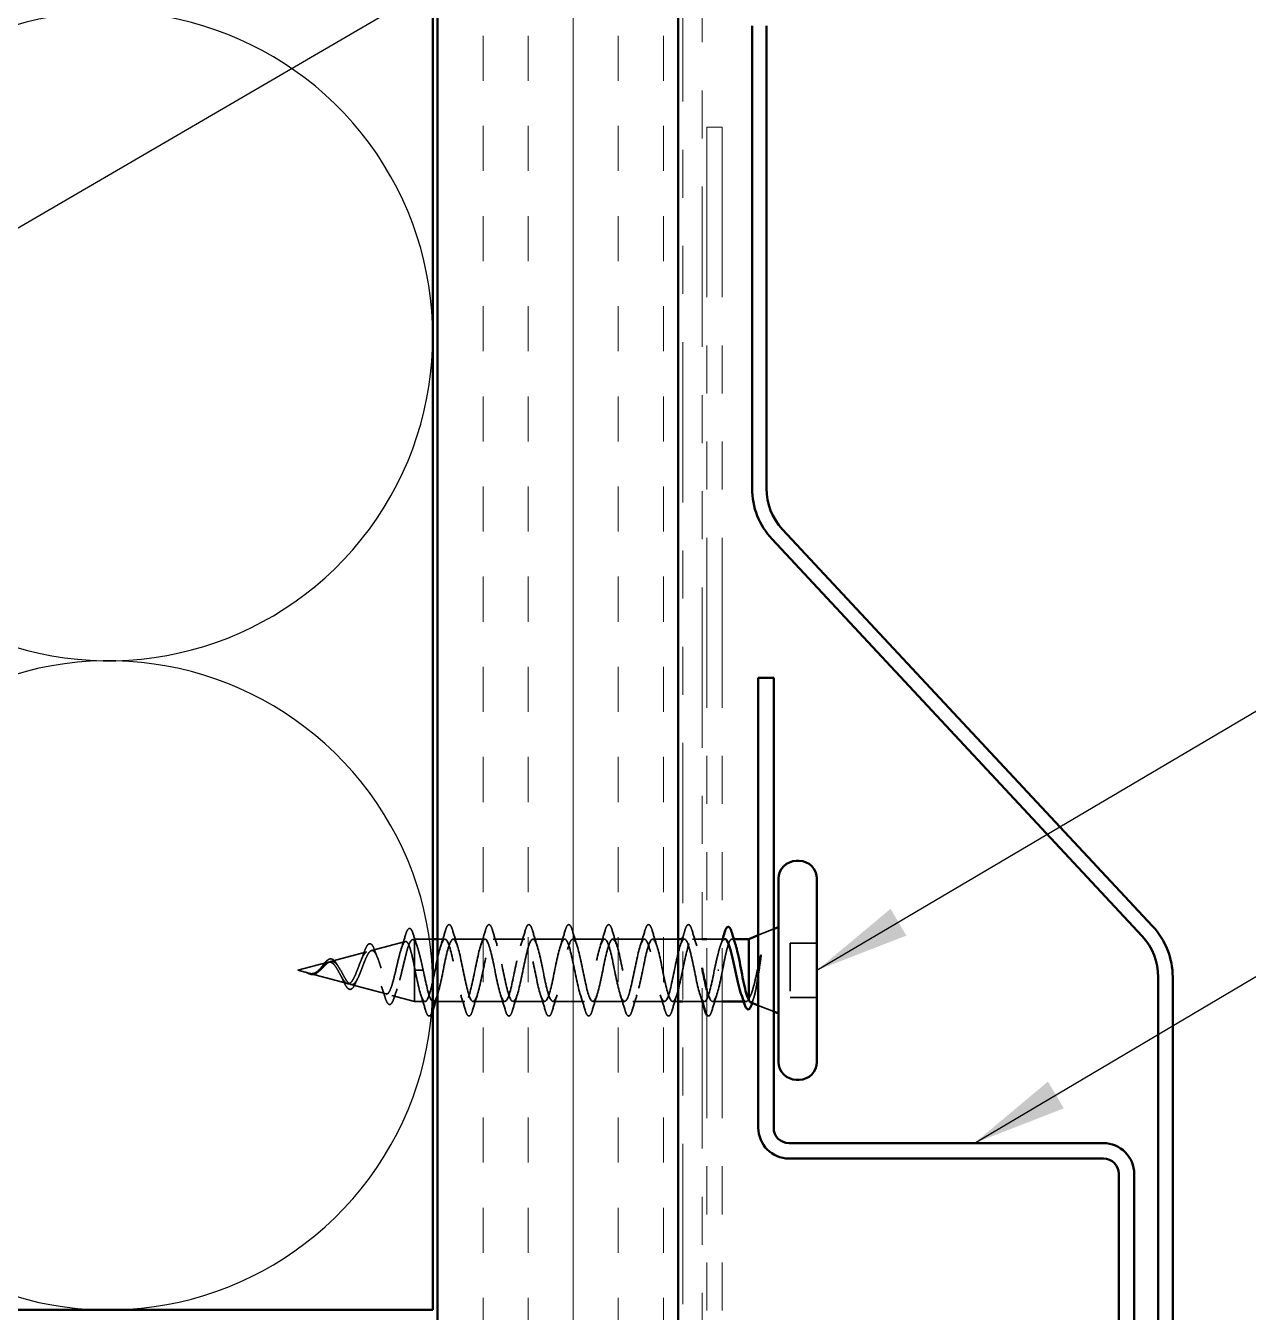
# Model space of a CAD drawing. Header units: inches. Extents: x 0.6 to 33.4, y 0.6 to 21.4.
# Drawn here: x 13.486 to 16.029, y 10.564 to 13.24 of the extents above; entities that cross this region are included whole.
import ezdxf

# ---------------------------------------------------------------- set-up
doc = ezdxf.new("R2010")
doc.units = ezdxf.units.IN
doc.header["$LTSCALE"] = 2
doc.header["$MEASUREMENT"] = 0
doc.linetypes.add('DASHED', pattern=[0.2067, 0.1654, -0.0413])
doc.linetypes.add('DOUBLE_DASH_CHAIN', pattern=[1.2403, 0.6614, -0.0827, 0.1654, -0.0827, 0.1654, -0.0827])
for name, color, linetype, lineweight in [('Hatch (ANSI)', 7, 'Continuous', 18), ('Hidden (ANSI)', 7, 'DASHED', 35), ('Sketch Geometry (ANSI)', 7, 'Continuous', 25), ('Symbol (ANSI)', 7, 'Continuous', 25), ('Visible (ANSI)', 7, 'Continuous', 50)]:
    doc.layers.add(name, color=color, linetype=linetype, lineweight=lineweight)
doc.styles.add('Note Text (ANSI)', font='tahoma.ttf')
doc.dimstyles.new('Default (ANSI)$7', dxfattribs={"dimscale": 2, "dimtxt": 0.12, "dimasz": 0.098425, "dimexe": 0.125, "dimexo": 0.0625, "dimgap": 0.031496, "dimtad": 0, "dimtih": 1, "dimtoh": 1, "dimrnd": 1e-08, "dimzin": 4, "dimdsep": 46, "dimtxsty": 'Note Text (ANSI)', "dimcen": 0.09, "dimdle": 0.393701, "dimclrd": 256, "dimclre": 256, "dimclrt": 256, "dimadec": 0, "dimazin": 1, "dimtfac": 1, "dimtofl": 0, "dimtmove": 0, "dimatfit": 3, "dimfxl": 0, "dimtolj": 1, "dimtzin": 4, "dimlwd": -1, "dimlwe": -1, "dimarcsym": 0})

msp = doc.modelspace()

# ---------------------------------------------------------------- hatches: boundary and pattern name
at = {"layer": 'Hatch (ANSI)', "true_color": 0x804000}
h = msp.add_hatch(dxfattribs=at)
h.set_pattern_fill('INSUL', color=36, scale=0.75, angle=90, style=0)
h.paths.add_polyline_path([(14.34312, 20.08454), (14.34312, 5.0389), (14.84312, 5.0389), (14.84312, 20.08454)])

# ---------------------------------------------------------------- linework, layer by layer
at = {"layer": 'Hidden (ANSI)', "ltscale": 0.032759}
for p, q in [((15.01012, 11.34816), (15.04212, 11.36107)), ((15.01012, 11.20203), (15.04212, 11.18913))]:
    msp.add_line(p, q, dxfattribs=at)
at = {"layer": 'Hidden (ANSI)', "ltscale": 0.069707}
msp.add_line((14.2053, 11.31607), (14.27611, 11.33501), dxfattribs=at)
at = {"layer": 'Hidden (ANSI)', "ltscale": 0.004328}
msp.add_line((14.29062, 11.3389), (14.29512, 11.3401), dxfattribs=at)
at = {"layer": 'Hidden (ANSI)', "ltscale": 0.020374}
msp.add_line((14.29512, 11.3401), (14.29512, 11.33658), dxfattribs=at)
at = {"layer": 'Hidden (ANSI)', "ltscale": 0.036089}
msp.add_line((14.33312, 11.3401), (14.29512, 11.3401), dxfattribs=at)
at = {"layer": 'Hidden (ANSI)', "ltscale": 0.071462}
msp.add_line((14.29512, 11.33658), (14.29512, 11.28055), dxfattribs=at)
at = {"layer": 'Hidden (ANSI)', "ltscale": 0.014423}
msp.add_line((14.35837, 11.3401), (14.34312, 11.3401), dxfattribs=at)
at = {"layer": 'Hidden (ANSI)', "ltscale": 0.062755}
for p, q in [((14.44137, 11.3401), (14.37537, 11.3401)), ((14.52437, 11.3401), (14.45837, 11.3401)), ((14.60737, 11.3401), (14.54137, 11.3401)), ((14.69037, 11.3401), (14.62437, 11.3401)), ((14.77337, 11.3401), (14.70737, 11.3401)), ((14.48287, 11.2101), (14.41687, 11.2101)), ((14.56587, 11.2101), (14.49987, 11.2101)), ((14.64887, 11.2101), (14.58287, 11.2101)), ((14.73187, 11.2101), (14.66587, 11.2101)), ((14.81487, 11.2101), (14.74887, 11.2101))]:
    msp.add_line(p, q, dxfattribs=at)
at = {"layer": 'Hidden (ANSI)', "ltscale": 0.050136}
msp.add_line((14.84312, 11.3401), (14.79037, 11.3401), dxfattribs=at)
at = {"layer": 'Hidden (ANSI)', "ltscale": 0.002995}
msp.add_line((14.85637, 11.3401), (14.85312, 11.3401), dxfattribs=at)
at = {"layer": 'Hidden (ANSI)', "ltscale": 0.018709}
msp.add_line((14.89312, 11.3401), (14.87337, 11.3401), dxfattribs=at)
at = {"layer": 'Hidden (ANSI)', "ltscale": 0.030375}
msp.add_line((14.93512, 11.3401), (14.90312, 11.3401), dxfattribs=at)
at = {"layer": 'Hidden (ANSI)', "ltscale": 0.003668}
msp.add_line((14.95914, 11.3401), (14.95518, 11.3401), dxfattribs=at)
at = {"layer": 'Hidden (ANSI)', "ltscale": 0.107515}
msp.add_line((15.07612, 11.3316), (15.07612, 11.2186), dxfattribs=at)
at = {"layer": 'Hidden (ANSI)', "ltscale": 0.053232}
for p, q in [((15.13212, 11.3316), (15.07612, 11.3316)), ((15.13212, 11.2186), (15.07612, 11.2186))]:
    msp.add_line(p, q, dxfattribs=at)
at = {"layer": 'Hidden (ANSI)', "ltscale": 0.062337}
msp.add_line((14.05212, 11.2751), (14.11545, 11.29204), dxfattribs=at)
at = {"layer": 'Hidden (ANSI)', "ltscale": 0.074634}
msp.add_line((14.11997, 11.29325), (14.19578, 11.31353), dxfattribs=at)
at = {"layer": 'Hidden (ANSI)', "ltscale": 0.022741}
msp.add_line((14.05212, 11.2751), (14.07529, 11.2689), dxfattribs=at)
at = {"layer": 'Hidden (ANSI)', "ltscale": 0.077103}
msp.add_line((14.0773, 11.26836), (14.15561, 11.24741), dxfattribs=at)
at = {"layer": 'Hidden (ANSI)', "ltscale": 0.102337}
msp.add_line((14.29512, 11.28055), (14.29512, 11.2101), dxfattribs=at)
at = {"layer": 'Hidden (ANSI)', "ltscale": 0.028664}
for p, q in [((14.30365, 11.2751), (14.29612, 11.2751)), ((14.31312, 11.2751), (14.30558, 11.2751))]:
    msp.add_line(p, q, dxfattribs=at)
at = {"layer": 'Hidden (ANSI)', "ltscale": 0.002412}
for p, q in [((14.30365, 11.2751), (14.30558, 11.2751)), ((14.92808, 11.2751), (14.92615, 11.2751))]:
    msp.add_line(p, q, dxfattribs=at)
at = {"layer": 'Hidden (ANSI)', "ltscale": 0.072171}
msp.add_line((14.16263, 11.24554), (14.23594, 11.22593), dxfattribs=at)
at = {"layer": 'Hidden (ANSI)', "ltscale": 0.046387}
msp.add_line((14.24796, 11.22271), (14.29512, 11.2101), dxfattribs=at)
at = {"layer": 'Hidden (ANSI)', "ltscale": 0.020614}
msp.add_line((14.31687, 11.2101), (14.29512, 11.2101), dxfattribs=at)
at = {"layer": 'Hidden (ANSI)', "ltscale": 0.053946}
msp.add_line((14.39987, 11.2101), (14.34312, 11.2101), dxfattribs=at)
at = {"layer": 'Hidden (ANSI)', "ltscale": 0.010614}
msp.add_line((14.84312, 11.2101), (14.83187, 11.2101), dxfattribs=at)
at = {"layer": 'Hidden (ANSI)', "ltscale": 0.037994}
msp.add_line((14.89312, 11.2101), (14.85312, 11.2101), dxfattribs=at)
at = {"layer": 'Hidden (ANSI)', "ltscale": 0.004078}
msp.add_line((14.89787, 11.2101), (14.89348, 11.2101), dxfattribs=at)
at = {"layer": 'Hidden (ANSI)', "ltscale": 0.019185}
msp.add_line((14.93512, 11.2101), (14.91487, 11.2101), dxfattribs=at)
at = {"layer": 'Hidden (ANSI)', "ltscale": 0.004506}
msp.add_line((14.98442, 11.2101), (14.97958, 11.2101), dxfattribs=at)
at = {"layer": 'Hidden (ANSI)', "ltscale": 0.028509}
msp.add_open_spline([(14.26746, 11.32002), (14.27053, 11.32931), (14.27342, 11.33884), (14.27623, 11.34839)], degree=3, dxfattribs=at)
at = {"layer": 'Hidden (ANSI)', "ltscale": 0.089635}
msp.add_open_spline([(14.27623, 11.34839), (14.27771, 11.35341), (14.27917, 11.35716), (14.28229, 11.36186), (14.28454, 11.3629), (14.28794, 11.36079), (14.28913, 11.35882), (14.29099, 11.3544), (14.29164, 11.35255), (14.29228, 11.35044)], degree=3, knots=[0, 0, 0, 0, 0.07164699, 0.07164699, 0.14483003, 0.14483003, 0.20533237, 0.20533237, 0.23843808, 0.23843808, 0.23843808, 0.23843808], dxfattribs=at)
at = {"layer": 'Hidden (ANSI)', "ltscale": 0.02659}
msp.add_open_spline([(14.29228, 11.35044), (14.29498, 11.34159), (14.29776, 11.33278), (14.30069, 11.3242)], degree=3, dxfattribs=at)
at = {"layer": 'Hidden (ANSI)', "ltscale": 0.031888}
for points in [[(14.34954, 11.32612), (14.35296, 11.33653), (14.35618, 11.34719), (14.35931, 11.35788)], [(14.37442, 11.35788), (14.37755, 11.34719), (14.38078, 11.33653), (14.38419, 11.32612)], [(14.43254, 11.32612), (14.43596, 11.33653), (14.43918, 11.34719), (14.44231, 11.35788)], [(14.45742, 11.35788), (14.46055, 11.34719), (14.46378, 11.33653), (14.46719, 11.32612)], [(14.51554, 11.32612), (14.51896, 11.33653), (14.52218, 11.34719), (14.52531, 11.35788)], [(14.54042, 11.35788), (14.54355, 11.34719), (14.54678, 11.33653), (14.55019, 11.32612)], [(14.59854, 11.32612), (14.60196, 11.33653), (14.60518, 11.34719), (14.60831, 11.35788)], [(14.62342, 11.35788), (14.62655, 11.34719), (14.62978, 11.33653), (14.63319, 11.32612)], [(14.68154, 11.32612), (14.68496, 11.33653), (14.68818, 11.34719), (14.69131, 11.35788)], [(14.70642, 11.35788), (14.70955, 11.34719), (14.71278, 11.33653), (14.71619, 11.32612)], [(14.76454, 11.32612), (14.76796, 11.33653), (14.77118, 11.34719), (14.77431, 11.35788)], [(14.78942, 11.35788), (14.79255, 11.34719), (14.79578, 11.33653), (14.79919, 11.32612)], [(14.87242, 11.35788), (14.87555, 11.34719), (14.87878, 11.33653), (14.88219, 11.32612)], [(14.31781, 11.19232), (14.31468, 11.20301), (14.31146, 11.21367), (14.30804, 11.22408)], [(14.40081, 11.19232), (14.39768, 11.20301), (14.39446, 11.21367), (14.39104, 11.22408)], [(14.42569, 11.22408), (14.42228, 11.21367), (14.41905, 11.20301), (14.41592, 11.19232)], [(14.48381, 11.19232), (14.48068, 11.20301), (14.47746, 11.21367), (14.47404, 11.22408)], [(14.50869, 11.22408), (14.50528, 11.21367), (14.50205, 11.20301), (14.49892, 11.19232)], [(14.56681, 11.19232), (14.56368, 11.20301), (14.56046, 11.21367), (14.55704, 11.22408)], [(14.59169, 11.22408), (14.58828, 11.21367), (14.58505, 11.20301), (14.58192, 11.19232)], [(14.64981, 11.19232), (14.64668, 11.20301), (14.64346, 11.21367), (14.64004, 11.22408)], [(14.67469, 11.22408), (14.67128, 11.21367), (14.66805, 11.20301), (14.66492, 11.19232)], [(14.73281, 11.19232), (14.72968, 11.20301), (14.72646, 11.21367), (14.72304, 11.22408)], [(14.75769, 11.22408), (14.75428, 11.21367), (14.75105, 11.20301), (14.74792, 11.19232)], [(14.81581, 11.19232), (14.81268, 11.20301), (14.80946, 11.21367), (14.80604, 11.22408)], [(14.84069, 11.22408), (14.83728, 11.21367), (14.83405, 11.20301), (14.83092, 11.19232)], [(14.92369, 11.22408), (14.92028, 11.21367), (14.91705, 11.20301), (14.91392, 11.19232)]]:
    msp.add_open_spline(points, degree=3, dxfattribs=at)
at = {"layer": 'Hidden (ANSI)', "ltscale": 0.090851}
for points in [[(14.35931, 11.35788), (14.3608, 11.36295), (14.36226, 11.36651), (14.36478, 11.36946), (14.36579, 11.37011), (14.36875, 11.37007), (14.37014, 11.36845), (14.37244, 11.36397), (14.37343, 11.36125), (14.37442, 11.35788)], [(14.44231, 11.35788), (14.4438, 11.36295), (14.44526, 11.36651), (14.44778, 11.36946), (14.44879, 11.37011), (14.45175, 11.37007), (14.45314, 11.36845), (14.45544, 11.36397), (14.45643, 11.36125), (14.45742, 11.35788)], [(14.52531, 11.35788), (14.5268, 11.36295), (14.52826, 11.36651), (14.53078, 11.36946), (14.53179, 11.37011), (14.53475, 11.37007), (14.53614, 11.36845), (14.53844, 11.36397), (14.53943, 11.36125), (14.54042, 11.35788)], [(14.60831, 11.35788), (14.6098, 11.36295), (14.61126, 11.36651), (14.61378, 11.36946), (14.61479, 11.37011), (14.61775, 11.37007), (14.61914, 11.36845), (14.62144, 11.36397), (14.62243, 11.36125), (14.62342, 11.35788)], [(14.69131, 11.35788), (14.6928, 11.36295), (14.69426, 11.36651), (14.69678, 11.36946), (14.69779, 11.37011), (14.70075, 11.37007), (14.70214, 11.36845), (14.70444, 11.36397), (14.70543, 11.36125), (14.70642, 11.35788)], [(14.77431, 11.35788), (14.7758, 11.36295), (14.77726, 11.36651), (14.77978, 11.36946), (14.78079, 11.37011), (14.78375, 11.37007), (14.78514, 11.36845), (14.78744, 11.36397), (14.78843, 11.36125), (14.78942, 11.35788)], [(14.85731, 11.35788), (14.8588, 11.36295), (14.86026, 11.36651), (14.86278, 11.36946), (14.86379, 11.37011), (14.86675, 11.37007), (14.86814, 11.36845), (14.87044, 11.36397), (14.87143, 11.36125), (14.87242, 11.35788)], [(14.33292, 11.19232), (14.33143, 11.18725), (14.32998, 11.18369), (14.32746, 11.18074), (14.32645, 11.18008), (14.32349, 11.18013), (14.3221, 11.18175), (14.3198, 11.18623), (14.3188, 11.18894), (14.31781, 11.19232)], [(14.41592, 11.19232), (14.41443, 11.18725), (14.41298, 11.18369), (14.41046, 11.18074), (14.40945, 11.18008), (14.40649, 11.18013), (14.4051, 11.18175), (14.4028, 11.18623), (14.4018, 11.18894), (14.40081, 11.19232)], [(14.49892, 11.19232), (14.49743, 11.18725), (14.49598, 11.18369), (14.49346, 11.18074), (14.49245, 11.18008), (14.48949, 11.18013), (14.4881, 11.18175), (14.4858, 11.18623), (14.4848, 11.18894), (14.48381, 11.19232)], [(14.58192, 11.19232), (14.58043, 11.18725), (14.57898, 11.18369), (14.57646, 11.18074), (14.57545, 11.18008), (14.57249, 11.18013), (14.5711, 11.18175), (14.5688, 11.18623), (14.5678, 11.18894), (14.56681, 11.19232)], [(14.66492, 11.19232), (14.66343, 11.18725), (14.66198, 11.18369), (14.65946, 11.18074), (14.65845, 11.18008), (14.65549, 11.18013), (14.6541, 11.18175), (14.6518, 11.18623), (14.6508, 11.18894), (14.64981, 11.19232)], [(14.74792, 11.19232), (14.74643, 11.18725), (14.74498, 11.18369), (14.74246, 11.18074), (14.74145, 11.18008), (14.73849, 11.18013), (14.7371, 11.18175), (14.7348, 11.18623), (14.7338, 11.18894), (14.73281, 11.19232)], [(14.83092, 11.19232), (14.82943, 11.18725), (14.82798, 11.18369), (14.82546, 11.18074), (14.82445, 11.18008), (14.82149, 11.18013), (14.8201, 11.18175), (14.8178, 11.18623), (14.8168, 11.18894), (14.81581, 11.19232)]]:
    msp.add_open_spline(points, degree=3, knots=[0, 0, 0, 0, 0.08068206, 0.08068206, 0.12137804, 0.12137804, 0.18811443, 0.18811443, 0.24184971, 0.24184971, 0.24184971, 0.24184971], dxfattribs=at)
at = {"layer": 'Hidden (ANSI)', "ltscale": 0.013975}
msp.add_open_spline([(14.85312, 11.34381), (14.85454, 11.34848), (14.85593, 11.35318), (14.85731, 11.35788)], degree=3, dxfattribs=at)
at = {"layer": 'Hidden (ANSI)', "ltscale": 0.544082}
msp.add_open_spline([(14.29512, 11.28055), (14.29344, 11.289), (14.29177, 11.29714), (14.28838, 11.31167), (14.2867, 11.31796), (14.28332, 11.32783), (14.28164, 11.33137), (14.27825, 11.33526), (14.27657, 11.33563), (14.27318, 11.33318), (14.2715, 11.33045), (14.2681, 11.32231), (14.26642, 11.31703), (14.26302, 11.3047), (14.26134, 11.2978), (14.25794, 11.28335), (14.25625, 11.27597), (14.25285, 11.26175), (14.25116, 11.25505), (14.24775, 11.24325), (14.24606, 11.23824), (14.24265, 11.23059), (14.24096, 11.22797), (14.23754, 11.22545), (14.23585, 11.22551), (14.23243, 11.22828), (14.23073, 11.23088), (14.2273, 11.23823), (14.22561, 11.24284), (14.22217, 11.25337), (14.22047, 11.25916), (14.21703, 11.27105), (14.21533, 11.27703), (14.21188, 11.28833), (14.21018, 11.29354), (14.20672, 11.30247), (14.20501, 11.30613), (14.20155, 11.31141), (14.19984, 11.31302), (14.19636, 11.314), (14.19465, 11.31342), (14.19117, 11.3102), (14.18944, 11.30766), (14.18595, 11.30104), (14.18422, 11.29708), (14.18072, 11.28835), (14.17898, 11.28371), (14.17546, 11.27445), (14.17372, 11.26995), (14.17019, 11.26175), (14.16844, 11.25812), (14.16489, 11.25229), (14.16313, 11.25009), (14.15956, 11.24744), (14.15779, 11.24695), (14.1542, 11.2477), (14.15242, 11.24887), (14.1488, 11.25262), (14.14701, 11.25512), (14.14357, 11.26062), (14.14198, 11.26345), (14.13877, 11.26929), (14.13717, 11.27223), (14.13553, 11.2751)], degree=3, knots=[0, 0, 0, 0, 0.0662455, 0.0662455, 0.1312266, 0.1312266, 0.1949439, 0.1949439, 0.2573984, 0.2573984, 0.3185909, 0.3185909, 0.3785225, 0.3785225, 0.4371941, 0.4371941, 0.4946071, 0.4946071, 0.5507627, 0.5507627, 0.6056626, 0.6056626, 0.6593082, 0.6593082, 0.7117016, 0.7117016, 0.7628447, 0.7628447, 0.8127399, 0.8127399, 0.8613896, 0.8613896, 0.9087967, 0.9087967, 0.9549645, 0.9549645, 0.9998965, 0.9998965, 1.0435967, 1.0435967, 1.0860698, 1.0860698, 1.1273208, 1.1273208, 1.1673558, 1.1673558, 1.2061815, 1.2061815, 1.2438056, 1.2438056, 1.2802371, 1.2802371, 1.3154864, 1.3154864, 1.3495657, 1.3495657, 1.3824892, 1.3824892, 1.4142741, 1.4142741, 1.4412543, 1.4412543, 1.4671582, 1.4671582, 1.4671582, 1.4671582], dxfattribs=at)
at = {"layer": 'Hidden (ANSI)', "ltscale": 0.504207}
msp.add_open_spline([(14.1413, 11.2751), (14.14333, 11.27153), (14.14529, 11.26786), (14.14923, 11.26073), (14.15116, 11.25737), (14.15506, 11.25156), (14.15697, 11.24921), (14.16083, 11.246), (14.16273, 11.24522), (14.16657, 11.24544), (14.16845, 11.2465), (14.17226, 11.25039), (14.17413, 11.25324), (14.17792, 11.26036), (14.17978, 11.2646), (14.18354, 11.27389), (14.1854, 11.27885), (14.18915, 11.28877), (14.19099, 11.29362), (14.19472, 11.30244), (14.19656, 11.30628), (14.20028, 11.31236), (14.20212, 11.31448), (14.20582, 11.31657), (14.20765, 11.31646), (14.21134, 11.31394), (14.21316, 11.31149), (14.21685, 11.30451), (14.21867, 11.3), (14.22234, 11.28947), (14.22416, 11.28354), (14.22782, 11.27105), (14.22963, 11.26462), (14.23329, 11.25216), (14.2351, 11.24628), (14.23875, 11.23595), (14.24055, 11.23164), (14.2442, 11.22526), (14.246, 11.22332), (14.24964, 11.22218), (14.25144, 11.22306), (14.25507, 11.22761), (14.25687, 11.2313), (14.2605, 11.24108), (14.26229, 11.24712), (14.26591, 11.26078), (14.26771, 11.2683), (14.27133, 11.28381), (14.27312, 11.29165), (14.27673, 11.30657), (14.27852, 11.31348), (14.28213, 11.32536), (14.28392, 11.33017), (14.28729, 11.33651), (14.28885, 11.3383), (14.292, 11.33937), (14.29356, 11.3386), (14.29512, 11.33658)], degree=3, knots=[0, 0, 0, 0, 0.0315308, 0.0315308, 0.0641805, 0.0641805, 0.0979786, 0.0979786, 0.1329491, 0.1329491, 0.1691118, 0.1691118, 0.2064833, 0.2064833, 0.2450775, 0.2450775, 0.2849064, 0.2849064, 0.3259802, 0.3259802, 0.3683075, 0.3683075, 0.4118959, 0.4118959, 0.4567522, 0.4567522, 0.5028821, 0.5028821, 0.5502906, 0.5502906, 0.5989824, 0.5989824, 0.6489613, 0.6489613, 0.7002309, 0.7002309, 0.7527945, 0.7527945, 0.8066547, 0.8066547, 0.8618141, 0.8618141, 0.918275, 0.918275, 0.9760395, 0.9760395, 1.0351092, 1.0351092, 1.095486, 1.095486, 1.1571712, 1.1571712, 1.2201662, 1.2201662, 1.2761521, 1.2761521, 1.3331843, 1.3331843, 1.3331843, 1.3331843], dxfattribs=at)
at = {"layer": 'Hidden (ANSI)', "ltscale": 0.081682}
msp.add_open_spline([(14.19013, 11.31253), (14.19161, 11.3168), (14.1931, 11.32046), (14.19603, 11.32614), (14.1975, 11.32821), (14.20078, 11.33067), (14.20284, 11.33081), (14.20598, 11.32884), (14.20723, 11.32726), (14.20965, 11.323), (14.21083, 11.32026), (14.21199, 11.31703)], degree=3, knots=[0, 0, 0, 0, 0.04479433, 0.04479433, 0.08988222, 0.08988222, 0.13800878, 0.13800878, 0.17766259, 0.17766259, 0.21728107, 0.21728107, 0.21728107, 0.21728107], dxfattribs=at)
at = {"layer": 'Hidden (ANSI)', "ltscale": 0.078553}
msp.add_open_spline([(14.29512, 11.33658), (14.29705, 11.33376), (14.29897, 11.32933), (14.30285, 11.31776), (14.30476, 11.31074), (14.30777, 11.29857), (14.30884, 11.29402), (14.31098, 11.28467), (14.31205, 11.27989), (14.31312, 11.2751)], degree=3, knots=[0, 0, 0, 0, 0.06772236, 0.06772236, 0.13544473, 0.13544473, 0.17287087, 0.17287087, 0.21029702, 0.21029702, 0.21029702, 0.21029702], dxfattribs=at)
at = {"layer": 'Hidden (ANSI)', "ltscale": 1.076982}
msp.add_open_spline([(14.91862, 11.2751), (14.91318, 11.24833), (14.90774, 11.22254), (14.9023, 11.21372), (14.89686, 11.20491), (14.89142, 11.21372), (14.88598, 11.23468), (14.88054, 11.25564), (14.8751, 11.28724), (14.86966, 11.30986), (14.86422, 11.33247), (14.85878, 11.34447), (14.85335, 11.33841), (14.84791, 11.33234), (14.84247, 11.30864), (14.83703, 11.28203), (14.83159, 11.25542), (14.82615, 11.22781), (14.82071, 11.21635), (14.81527, 11.2049), (14.80983, 11.21042), (14.80439, 11.22949), (14.79895, 11.24855), (14.79351, 11.27979), (14.78807, 11.30381), (14.78263, 11.32782), (14.7772, 11.34287), (14.77176, 11.33962), (14.76632, 11.33636), (14.76088, 11.31503), (14.75544, 11.28888), (14.75, 11.26272), (14.74456, 11.23362), (14.73912, 11.21965), (14.73368, 11.20569), (14.72824, 11.20785), (14.7228, 11.22481), (14.71736, 11.24177), (14.71192, 11.27229), (14.70648, 11.29743), (14.70105, 11.32256), (14.69561, 11.3405), (14.69017, 11.34009), (14.68473, 11.33969), (14.67929, 11.32097), (14.67385, 11.29557), (14.66841, 11.27017), (14.66297, 11.23991), (14.65753, 11.22359), (14.65209, 11.20726), (14.64665, 11.20605), (14.64121, 11.22071), (14.63577, 11.23536), (14.63033, 11.26482), (14.6249, 11.29079), (14.61946, 11.31676), (14.61402, 11.33738), (14.60858, 11.33983), (14.60314, 11.34228), (14.5977, 11.32639), (14.59226, 11.30203), (14.58682, 11.27767), (14.58138, 11.2466), (14.57594, 11.22811), (14.5705, 11.20962), (14.56506, 11.20504), (14.55962, 11.21722), (14.55418, 11.2294), (14.54875, 11.25746), (14.54331, 11.28398), (14.53787, 11.31049), (14.53243, 11.33354), (14.52699, 11.33882), (14.52155, 11.3441), (14.51611, 11.33122), (14.51067, 11.30818), (14.50523, 11.28514), (14.49979, 11.25361), (14.49435, 11.23316), (14.48891, 11.21271), (14.48347, 11.20483), (14.47803, 11.2144), (14.4726, 11.22397), (14.46716, 11.25031), (14.46172, 11.27706), (14.45628, 11.30382), (14.45084, 11.32905), (14.4454, 11.33709), (14.43996, 11.34514), (14.43452, 11.33541), (14.42908, 11.31396), (14.42364, 11.2925), (14.4182, 11.26087), (14.41276, 11.23869), (14.40732, 11.21652), (14.40189, 11.20541), (14.39645, 11.21227), (14.39101, 11.21912), (14.38557, 11.24344), (14.38013, 11.27013), (14.37469, 11.29681), (14.36925, 11.32394), (14.36381, 11.33466), (14.35837, 11.34538), (14.35293, 11.33892), (14.34749, 11.31929), (14.34205, 11.29966), (14.33661, 11.26829), (14.33117, 11.24464), (14.32574, 11.221), (14.3203, 11.20679), (14.31486, 11.21085), (14.30942, 11.21491), (14.30398, 11.23693), (14.29854, 11.26325), (14.29773, 11.26715), (14.29692, 11.27113), (14.29612, 11.2751)], degree=3, knots=[0, 0, 0, 0, 1.2352769, 1.2352769, 1.2352769, 2.4705539, 2.4705539, 2.4705539, 3.7058308, 3.7058308, 3.7058308, 4.9411078, 4.9411078, 4.9411078, 6.1763847, 6.1763847, 6.1763847, 7.4116617, 7.4116617, 7.4116617, 8.6469386, 8.6469386, 8.6469386, 9.8822156, 9.8822156, 9.8822156, 11.1174925, 11.1174925, 11.1174925, 12.3527695, 12.3527695, 12.3527695, 13.5880464, 13.5880464, 13.5880464, 14.8233233, 14.8233233, 14.8233233, 16.0586003, 16.0586003, 16.0586003, 17.2938772, 17.2938772, 17.2938772, 18.5291542, 18.5291542, 18.5291542, 19.7644311, 19.7644311, 19.7644311, 20.9997081, 20.9997081, 20.9997081, 22.234985, 22.234985, 22.234985, 23.470262, 23.470262, 23.470262, 24.7055389, 24.7055389, 24.7055389, 25.9408158, 25.9408158, 25.9408158, 27.1760928, 27.1760928, 27.1760928, 28.4113697, 28.4113697, 28.4113697, 29.6466467, 29.6466467, 29.6466467, 30.8819236, 30.8819236, 30.8819236, 32.1172006, 32.1172006, 32.1172006, 33.3524775, 33.3524775, 33.3524775, 34.5877545, 34.5877545, 34.5877545, 35.8230314, 35.8230314, 35.8230314, 37.0583084, 37.0583084, 37.0583084, 38.2935853, 38.2935853, 38.2935853, 39.5288622, 39.5288622, 39.5288622, 40.7641392, 40.7641392, 40.7641392, 41.9994161, 41.9994161, 41.9994161, 43.2346931, 43.2346931, 43.2346931, 44.46997, 44.46997, 44.46997, 45.705247, 45.705247, 45.705247, 46.9405239, 46.9405239, 46.9405239, 47.1238898, 47.1238898, 47.1238898, 47.1238898], dxfattribs=at)
at = {"layer": 'Hidden (ANSI)', "ltscale": 1.128809}
msp.add_open_spline([(14.33387, 11.21033), (14.33783, 11.21059), (14.34179, 11.21941), (14.34575, 11.23468), (14.35119, 11.25564), (14.35663, 11.28724), (14.36207, 11.30986), (14.36751, 11.33247), (14.37295, 11.34447), (14.37839, 11.33841), (14.38383, 11.33234), (14.38927, 11.30864), (14.39471, 11.28203), (14.40014, 11.25542), (14.40558, 11.22781), (14.41102, 11.21635), (14.41646, 11.2049), (14.4219, 11.21042), (14.42734, 11.22949), (14.43278, 11.24855), (14.43822, 11.27979), (14.44366, 11.30381), (14.4491, 11.32782), (14.45454, 11.34287), (14.45998, 11.33962), (14.46542, 11.33636), (14.47086, 11.31503), (14.47629, 11.28888), (14.48173, 11.26272), (14.48717, 11.23362), (14.49261, 11.21965), (14.49805, 11.20569), (14.50349, 11.20785), (14.50893, 11.22481), (14.51437, 11.24177), (14.51981, 11.27229), (14.52525, 11.29743), (14.53069, 11.32256), (14.53613, 11.3405), (14.54157, 11.34009), (14.54701, 11.33969), (14.55244, 11.32097), (14.55788, 11.29557), (14.56332, 11.27017), (14.56876, 11.23991), (14.5742, 11.22359), (14.57964, 11.20726), (14.58508, 11.20605), (14.59052, 11.22071), (14.59596, 11.23536), (14.6014, 11.26482), (14.60684, 11.29079), (14.61228, 11.31676), (14.61772, 11.33738), (14.62316, 11.33983), (14.62859, 11.34228), (14.63403, 11.32639), (14.63947, 11.30203), (14.64491, 11.27767), (14.65035, 11.2466), (14.65579, 11.22811), (14.66123, 11.20962), (14.66667, 11.20504), (14.67211, 11.21722), (14.67755, 11.2294), (14.68299, 11.25746), (14.68843, 11.28398), (14.69387, 11.31049), (14.69931, 11.33354), (14.70474, 11.33882), (14.71018, 11.3441), (14.71562, 11.33122), (14.72106, 11.30818), (14.7265, 11.28514), (14.73194, 11.25361), (14.73738, 11.23316), (14.74282, 11.21271), (14.74826, 11.20483), (14.7537, 11.2144), (14.75914, 11.22397), (14.76458, 11.25031), (14.77002, 11.27706), (14.77546, 11.30382), (14.78089, 11.32905), (14.78633, 11.33709), (14.79177, 11.34514), (14.79721, 11.33541), (14.80265, 11.31396), (14.80809, 11.2925), (14.81353, 11.26087), (14.81897, 11.23869), (14.82441, 11.21652), (14.82985, 11.20541), (14.83529, 11.21227), (14.84073, 11.21912), (14.84617, 11.24344), (14.85161, 11.27013), (14.85704, 11.29681), (14.86248, 11.32394), (14.86792, 11.33466), (14.87336, 11.34538), (14.8788, 11.33892), (14.88424, 11.31929), (14.8872, 11.30862), (14.89016, 11.29446), (14.89312, 11.27997)], degree=3, knots=[-45.5530935, -45.5530935, -45.5530935, -45.5530935, -44.6533359, -44.6533359, -44.6533359, -43.418059, -43.418059, -43.418059, -42.182782, -42.182782, -42.182782, -40.9475051, -40.9475051, -40.9475051, -39.7122281, -39.7122281, -39.7122281, -38.4769512, -38.4769512, -38.4769512, -37.2416742, -37.2416742, -37.2416742, -36.0063973, -36.0063973, -36.0063973, -34.7711204, -34.7711204, -34.7711204, -33.5358434, -33.5358434, -33.5358434, -32.3005665, -32.3005665, -32.3005665, -31.0652895, -31.0652895, -31.0652895, -29.8300126, -29.8300126, -29.8300126, -28.5947356, -28.5947356, -28.5947356, -27.3594587, -27.3594587, -27.3594587, -26.1241817, -26.1241817, -26.1241817, -24.8889048, -24.8889048, -24.8889048, -23.6536278, -23.6536278, -23.6536278, -22.4183509, -22.4183509, -22.4183509, -21.183074, -21.183074, -21.183074, -19.947797, -19.947797, -19.947797, -18.7125201, -18.7125201, -18.7125201, -17.4772431, -17.4772431, -17.4772431, -16.2419662, -16.2419662, -16.2419662, -15.0066892, -15.0066892, -15.0066892, -13.7714123, -13.7714123, -13.7714123, -12.5361353, -12.5361353, -12.5361353, -11.3008584, -11.3008584, -11.3008584, -10.0655815, -10.0655815, -10.0655815, -8.8303045, -8.8303045, -8.8303045, -7.5950276, -7.5950276, -7.5950276, -6.3597506, -6.3597506, -6.3597506, -5.1244737, -5.1244737, -5.1244737, -3.8891967, -3.8891967, -3.8891967, -3.2172937, -3.2172937, -3.2172937, -3.2172937], dxfattribs=at)
at = {"layer": 'Hidden (ANSI)', "ltscale": 0.014082}
for points in [[(14.84754, 11.32612), (14.84905, 11.33074), (14.85053, 11.3354), (14.85198, 11.3401)], [(14.34269, 11.22408), (14.34118, 11.21946), (14.3397, 11.21479), (14.33825, 11.2101)]]:
    msp.add_open_spline(points, degree=3, dxfattribs=at)
at = {"layer": 'Hidden (ANSI)', "ltscale": 0.099355}
msp.add_open_spline([(14.94055, 11.3401), (14.94039, 11.3401), (14.94022, 11.34009), (14.9382, 11.33975), (14.93636, 11.33772), (14.93264, 11.33045), (14.9308, 11.32528), (14.92721, 11.31294), (14.9255, 11.30606), (14.92205, 11.29109), (14.92034, 11.28313), (14.91862, 11.2751)], degree=3, knots=[0.60138691, 0.60138691, 0.60138691, 0.60138691, 0.60733556, 0.60733556, 0.67481729, 0.67481729, 0.74229902, 0.74229902, 0.8048716, 0.8048716, 0.86744418, 0.86744418, 0.86744418, 0.86744418], dxfattribs=at)
at = {"layer": 'Hidden (ANSI)', "ltscale": 0.015282}
msp.add_open_spline([(14.93084, 11.32501), (14.93251, 11.32998), (14.93413, 11.33502), (14.93572, 11.3401)], degree=3, dxfattribs=at)
at = {"layer": 'Hidden (ANSI)', "ltscale": 0.13923}
msp.add_open_spline([(14.93562, 11.2751), (14.93727, 11.28372), (14.9389, 11.29225), (14.94221, 11.30815), (14.94384, 11.31536), (14.94715, 11.32746), (14.94878, 11.33222), (14.95208, 11.33864), (14.95372, 11.34022), (14.95702, 11.33996), (14.95866, 11.33812), (14.96126, 11.33268), (14.96221, 11.33019), (14.96315, 11.32724)], degree=3, knots=[0, 0, 0, 0, 0.06687142, 0.06687142, 0.13374283, 0.13374283, 0.20061425, 0.20061425, 0.26748567, 0.26748567, 0.33435708, 0.33435708, 0.37282678, 0.37282678, 0.37282678, 0.37282678], dxfattribs=at)
at = {"layer": 'Hidden (ANSI)', "ltscale": 0.083957}
msp.add_open_spline([(14.13553, 11.2751), (14.13371, 11.27828), (14.13187, 11.28129), (14.12811, 11.28641), (14.12624, 11.28849), (14.12243, 11.29138), (14.12053, 11.2922), (14.11665, 11.29249), (14.11472, 11.292), (14.11075, 11.28989), (14.10878, 11.28834), (14.10471, 11.28456), (14.10268, 11.28242), (14.09848, 11.27806), (14.09638, 11.27593), (14.092, 11.2722), (14.08982, 11.27068), (14.08616, 11.26903), (14.0848, 11.2686), (14.08206, 11.26813), (14.0807, 11.26807), (14.0793, 11.26818)], degree=3, knots=[0, 0, 0, 0, 0.02818547, 0.02818547, 0.05535616, 0.05535616, 0.08155578, 0.08155578, 0.10684016, 0.10684016, 0.13128192, 0.13128192, 0.1549776, 0.1549776, 0.17805851, 0.17805851, 0.20070773, 0.20070773, 0.21389493, 0.21389493, 0.22660204, 0.22660204, 0.22660204, 0.22660204], dxfattribs=at)
at = {"layer": 'Hidden (ANSI)', "ltscale": 0.089656}
msp.add_open_spline([(14.08157, 11.2676), (14.08439, 11.26739), (14.08701, 11.26782), (14.09224, 11.27001), (14.09469, 11.27168), (14.09957, 11.27584), (14.10189, 11.27822), (14.10652, 11.28307), (14.10874, 11.28544), (14.11318, 11.28956), (14.11533, 11.29121), (14.11964, 11.29337), (14.12172, 11.2938), (14.12592, 11.29323), (14.12796, 11.2922), (14.13193, 11.2889), (14.13379, 11.28672), (14.13758, 11.28143), (14.13945, 11.27835), (14.1413, 11.2751)], degree=3, knots=[0, 0, 0, 0, 0.02542118, 0.02542118, 0.05061597, 0.05061597, 0.07599611, 0.07599611, 0.10184452, 0.10184452, 0.12835573, 0.12835573, 0.15566688, 0.15566688, 0.18387744, 0.18387744, 0.21097071, 0.21097071, 0.23938117, 0.23938117, 0.23938117, 0.23938117], dxfattribs=at)
at = {"layer": 'Hidden (ANSI)', "ltscale": 0.060473}
msp.add_open_spline([(14.10063, 11.28053), (14.10222, 11.28258), (14.10377, 11.28469), (14.10679, 11.28865), (14.10828, 11.29054), (14.11128, 11.29393), (14.11282, 11.29542), (14.11592, 11.29773), (14.11753, 11.29851), (14.12077, 11.29911), (14.12244, 11.29888), (14.12556, 11.29746), (14.12704, 11.2963), (14.12922, 11.29395), (14.12999, 11.293), (14.13167, 11.29067), (14.13257, 11.28924), (14.13346, 11.2877)], degree=3, knots=[0, 0, 0, 0, 0.0197555, 0.0197555, 0.03988666, 0.03988666, 0.0616204, 0.0616204, 0.08488787, 0.08488787, 0.10885198, 0.10885198, 0.13211452, 0.13211452, 0.14507713, 0.14507713, 0.16101236, 0.16101236, 0.16101236, 0.16101236], dxfattribs=at)
at = {"layer": 'Hidden (ANSI)', "ltscale": 0.017258}
msp.add_open_spline([(14.18403, 11.29651), (14.18618, 11.30157), (14.1882, 11.307), (14.19013, 11.31253)], degree=3, dxfattribs=at)
at = {"layer": 'Hidden (ANSI)', "ltscale": 0.01577}
msp.add_open_spline([(14.21199, 11.31703), (14.21378, 11.31202), (14.21564, 11.30711), (14.21759, 11.30243)], degree=3, dxfattribs=at)
at = {"layer": 'Hidden (ANSI)', "ltscale": 0.105794}
msp.add_open_spline([(15.01423, 11.30313), (15.0122, 11.29382), (15.01017, 11.28404), (15.00605, 11.26496), (15.00401, 11.25585), (14.99997, 11.2399), (14.99802, 11.23308), (14.99408, 11.22212), (14.99212, 11.21801), (14.99012, 11.21543)], degree=3, knots=[0, 0, 0, 0, 0.07588897, 0.07588897, 0.1494652, 0.1494652, 0.21768686, 0.21768686, 0.28372234, 0.28372234, 0.28372234, 0.28372234], dxfattribs=at)
at = {"layer": 'Hidden (ANSI)', "ltscale": 0.127147}
msp.add_open_spline([(14.99392, 11.20857), (14.99413, 11.20848), (14.99434, 11.20843), (14.99606, 11.20831), (14.99752, 11.20999), (15.00049, 11.21675), (15.00196, 11.22183), (15.00492, 11.23483), (15.00639, 11.24268), (15.00904, 11.25835), (15.01022, 11.26581), (15.01258, 11.28116), (15.01375, 11.28897), (15.01492, 11.29654)], degree=3, knots=[0.05742885, 0.05742885, 0.05742885, 0.05742885, 0.06713685, 0.06713685, 0.13596331, 0.13596331, 0.20647998, 0.20647998, 0.27868739, 0.27868739, 0.33737749, 0.33737749, 0.39716778, 0.39716778, 0.39716778, 0.39716778], dxfattribs=at)
at = {"layer": 'Hidden (ANSI)', "ltscale": 0.014703}
msp.add_open_spline([(15.01492, 11.29654), (15.01522, 11.29855), (15.01549, 11.3006), (15.01581, 11.30429), (15.01585, 11.30565), (15.01576, 11.30654), (15.01573, 11.30675), (15.01565, 11.3069), (15.01564, 11.30693), (15.0156, 11.30697), (15.01559, 11.30698), (15.01556, 11.30699), (15.01555, 11.30699), (15.01553, 11.30699), (15.01551, 11.30699), (15.01549, 11.30698), (15.01547, 11.30697), (15.01543, 11.30694), (15.01541, 11.30691), (15.01533, 11.30682), (15.01528, 11.30673), (15.01507, 11.3063), (15.0149, 11.30577), (15.01458, 11.30466), (15.01439, 11.30387), (15.01423, 11.30313)], degree=3, knots=[0, 0, 0, 0, 0.015878436, 0.015878436, 0.030496322, 0.030496322, 0.033768739, 0.033768739, 0.034516096, 0.034516096, 0.034934038, 0.034934038, 0.035218632, 0.035218632, 0.035484827, 0.035484827, 0.035833283, 0.035833283, 0.03649102, 0.03649102, 0.038229075, 0.038229075, 0.045138635, 0.045138635, 0.057165667, 0.057165667, 0.057165667, 0.057165667], dxfattribs=at)
at = {"layer": 'Hidden (ANSI)', "ltscale": 0.014821}
msp.add_open_spline([(14.07192, 11.26998), (14.07028, 11.27059), (14.06899, 11.27113), (14.06834, 11.27143), (14.06822, 11.27148), (14.06812, 11.27154), (14.0681, 11.27155), (14.06807, 11.27157), (14.06806, 11.27158), (14.06805, 11.27158), (14.06805, 11.27158), (14.06805, 11.27158), (14.06805, 11.27159), (14.06805, 11.27159), (14.06805, 11.27159), (14.06805, 11.27159), (14.06805, 11.27159), (14.06806, 11.27159), (14.06806, 11.27159), (14.06806, 11.27159), (14.06807, 11.27159), (14.06809, 11.27159), (14.06811, 11.27158), (14.06825, 11.27155), (14.06846, 11.27147), (14.06886, 11.27134), (14.06926, 11.27119), (14.0703, 11.2708), (14.0709, 11.27057), (14.07378, 11.26946), (14.07603, 11.26863), (14.07831, 11.26811)], degree=3, knots=[0, 0, 0, 0, 0.01397013, 0.01397013, 0.01635801, 0.01635801, 0.01712636, 0.01712636, 0.01759978, 0.01759978, 0.01773598, 0.01773598, 0.01781809, 0.01781809, 0.01788584, 0.01788584, 0.01795891, 0.01795891, 0.01807628, 0.01807628, 0.01833703, 0.01833703, 0.01916095, 0.01916095, 0.02439922, 0.02439922, 0.04499316, 0.04499316, 0.07213098, 0.07213098, 0.1773839, 0.1773839, 0.1773839, 0.1773839], dxfattribs=at)
at = {"layer": 'Hidden (ANSI)', "ltscale": 0.013566}
msp.add_open_spline([(14.08036, 11.26657), (14.0784, 11.26688), (14.07638, 11.26757), (14.07234, 11.26936), (14.07028, 11.27046), (14.06819, 11.2715)], degree=3, knots=[0, 0, 0, 0, 0.018475497, 0.018475497, 0.036282714, 0.036282714, 0.036282714, 0.036282714], dxfattribs=at)
at = {"layer": 'Hidden (ANSI)', "ltscale": 0.007962}
msp.add_open_spline([(14.0793, 11.26818), (14.0783, 11.26826), (14.07729, 11.26842), (14.07483, 11.26899), (14.07339, 11.26944), (14.07192, 11.26998)], degree=3, knots=[0, 0, 0, 0, 0.009046419, 0.009046419, 0.021574315, 0.021574315, 0.021574315, 0.021574315], dxfattribs=at)
at = {"layer": 'Hidden (ANSI)', "ltscale": 0.003543}
msp.add_open_spline([(14.07831, 11.26811), (14.07884, 11.26799), (14.07936, 11.26789), (14.08045, 11.26771), (14.08101, 11.26765), (14.08157, 11.2676)], degree=3, knots=[0, 0, 0, 0, 0.0046577974, 0.0046577974, 0.0097216205, 0.0097216205, 0.0097216205, 0.0097216205], dxfattribs=at)
at = {"layer": 'Hidden (ANSI)', "ltscale": 0.018237}
msp.add_open_spline([(14.095, 11.27199), (14.09304, 11.27023), (14.09094, 11.26875), (14.08684, 11.26688), (14.0848, 11.2664), (14.08197, 11.26639), (14.08117, 11.26645), (14.08036, 11.26657)], degree=3, knots=[0, 0, 0, 0, 0.021449692, 0.021449692, 0.041023118, 0.041023118, 0.048693085, 0.048693085, 0.048693085, 0.048693085], dxfattribs=at)
at = {"layer": 'Hidden (ANSI)', "ltscale": 0.001758}
msp.add_open_spline([(14.09586, 11.27272), (14.09557, 11.27249), (14.09528, 11.27225), (14.095, 11.27199)], degree=3, dxfattribs=at)
at = {"layer": 'Hidden (ANSI)', "ltscale": 0.004115}
msp.add_open_spline([(14.09874, 11.27835), (14.09938, 11.27899), (14.10001, 11.27973), (14.10063, 11.28053)], degree=3, dxfattribs=at)
at = {"layer": 'Hidden (ANSI)', "ltscale": 0.006235}
msp.add_open_spline([(14.13346, 11.2877), (14.13434, 11.28618), (14.13523, 11.28474), (14.13615, 11.28342)], degree=3, dxfattribs=at)
at = {"layer": 'Hidden (ANSI)', "ltscale": 0.005187}
msp.add_open_spline([(14.29612, 11.2751), (14.29578, 11.27692), (14.29545, 11.27874), (14.29512, 11.28055)], degree=3, dxfattribs=at)
at = {"layer": 'Hidden (ANSI)', "ltscale": 0.095246}
msp.add_open_spline([(14.31312, 11.2751), (14.31856, 11.24833), (14.324, 11.22254), (14.32943, 11.21372), (14.33066, 11.21173), (14.33189, 11.21064), (14.33312, 11.21039)], degree=3, knots=[-47.1238898, -47.1238898, -47.1238898, -47.1238898, -45.8886129, -45.8886129, -45.8886129, -45.6098692, -45.6098692, -45.6098692, -45.6098692], dxfattribs=at)
at = {"layer": 'Hidden (ANSI)', "ltscale": 0.154895}
msp.add_open_spline([(14.90312, 11.23425), (14.9077, 11.21699), (14.91229, 11.20743), (14.91688, 11.21085), (14.92232, 11.21491), (14.92775, 11.23693), (14.93319, 11.26325), (14.934, 11.26715), (14.93481, 11.27113), (14.93562, 11.2751)], degree=3, knots=[-2.4602834, -2.4602834, -2.4602834, -2.4602834, -1.4186428, -1.4186428, -1.4186428, -0.1833659, -0.1833659, -0.1833659, 0, 0, 0, 0], dxfattribs=at)
at = {"layer": 'Hidden (ANSI)', "ltscale": 0.010901}
msp.add_open_spline([(14.14597, 11.25522), (14.14459, 11.25838), (14.14315, 11.26139), (14.14164, 11.26408)], degree=3, dxfattribs=at)
at = {"layer": 'Hidden (ANSI)', "ltscale": 0.073601}
msp.add_open_spline([(14.17246, 11.24888), (14.17093, 11.24528), (14.16936, 11.24223), (14.16612, 11.2378), (14.1644, 11.23628), (14.16077, 11.23524), (14.15892, 11.23569), (14.15577, 11.23796), (14.15433, 11.23961), (14.1513, 11.24413), (14.14966, 11.2472), (14.14734, 11.25214), (14.14666, 11.25365), (14.14597, 11.25522)], degree=3, knots=[0, 0, 0, 0, 0.03949331, 0.03949331, 0.07825471, 0.07825471, 0.11446042, 0.11446042, 0.14608287, 0.14608287, 0.1813284, 0.1813284, 0.19572096, 0.19572096, 0.19572096, 0.19572096], dxfattribs=at)
at = {"layer": 'Hidden (ANSI)', "ltscale": 0.010974}
msp.add_open_spline([(14.17672, 11.25814), (14.17524, 11.25523), (14.17382, 11.25211), (14.17246, 11.24888)], degree=3, dxfattribs=at)
at = {"layer": 'Hidden (ANSI)', "ltscale": 0.023076}
msp.add_open_spline([(14.23345, 11.21962), (14.23106, 11.22726), (14.22858, 11.23485), (14.22594, 11.24213)], degree=3, dxfattribs=at)
at = {"layer": 'Hidden (ANSI)', "ltscale": 0.086567}
msp.add_open_spline([(14.25196, 11.2166), (14.25047, 11.212), (14.24896, 11.20852), (14.24569, 11.20418), (14.24344, 11.20325), (14.23997, 11.20512), (14.23868, 11.20687), (14.23607, 11.21196), (14.23476, 11.21543), (14.23345, 11.21962)], degree=3, knots=[0, 0, 0, 0, 0.06376842, 0.06376842, 0.12768217, 0.12768217, 0.17854816, 0.17854816, 0.23016435, 0.23016435, 0.23016435, 0.23016435], dxfattribs=at)
at = {"layer": 'Hidden (ANSI)', "ltscale": 0.020481}
msp.add_open_spline([(14.25876, 11.2364), (14.2564, 11.22997), (14.25414, 11.22332), (14.25196, 11.2166)], degree=3, dxfattribs=at)
at = {"layer": 'Hidden (ANSI)', "ltscale": 0.012898}
msp.add_open_spline([(14.89312, 11.21127), (14.89178, 11.21557), (14.89043, 11.21984), (14.88904, 11.22408)], degree=3, dxfattribs=at)
at = {"layer": 'Hidden (ANSI)', "ltscale": 0.069752}
msp.add_open_spline([(14.99012, 11.21543), (14.98826, 11.212), (14.98641, 11.21018), (14.98269, 11.21002), (14.98085, 11.21167), (14.97756, 11.21747), (14.97614, 11.22093), (14.97471, 11.22519)], degree=3, knots=[0, 0, 0, 0, 0.06748173, 0.06748173, 0.13496346, 0.13496346, 0.18693696, 0.18693696, 0.18693696, 0.18693696], dxfattribs=at)
at = {"layer": 'Hidden (ANSI)', "ltscale": 0.010335}
msp.add_open_spline([(15.00079, 11.21827), (14.99971, 11.21483), (14.99865, 11.21137), (14.9976, 11.2079)], degree=3, dxfattribs=at)
at = {"layer": 'Hidden (ANSI)', "ltscale": 0.000569327}
msp.add_open_spline([(14.33312, 11.19299), (14.33305, 11.19277), (14.33299, 11.19254), (14.33292, 11.19232)], degree=3, dxfattribs=at)
at = {"layer": 'Hidden (ANSI)', "ltscale": 0.062484}
msp.add_open_spline([(14.91392, 11.19232), (14.91243, 11.18725), (14.91098, 11.18369), (14.90846, 11.18074), (14.90745, 11.18008), (14.90509, 11.18012), (14.90405, 11.18086), (14.90312, 11.1821)], degree=3, knots=[0, 0, 0, 0, 0.08068206, 0.08068206, 0.12137804, 0.12137804, 0.1663693, 0.1663693, 0.1663693, 0.1663693], dxfattribs=at)
at = {"layer": 'Hidden (ANSI)', "ltscale": 0.001181}
msp.add_open_spline([(14.9976, 11.2079), (14.99753, 11.20765), (14.99746, 11.20741), (14.99738, 11.20717)], degree=3, dxfattribs=at)
at = {"layer": 'Sketch Geometry (ANSI)', "color": 150, "true_color": 0x0080ff}
for centre in [(13.65812, 12.5939), (13.65812, 11.2439)]:
    msp.add_arc(centre, 0.675, 250.6261, 109.3739, dxfattribs=at)
at = {"layer": 'Visible (ANSI)', "color": 150, "true_color": 0x0080ff}
for p, q in [((14.33312, 20.08454), (14.33312, 10.5689)), ((14.33312, 10.5689), (10.83312, 10.5689))]:
    msp.add_line(p, q, dxfattribs=at)
at = {"layer": 'Visible (ANSI)', "color": 36, "true_color": 0x804000}
for p, q in [((14.34312, 5.5389), (14.34312, 20.08454)), ((14.84312, 20.08454), (14.84312, 5.0389))]:
    msp.add_line(p, q, dxfattribs=at)
at = {"layer": 'Visible (ANSI)', "color": 30, "linetype": 'DOUBLE_DASH_CHAIN', "lineweight": 18, "ltscale": 0.252218, "true_color": 0xff8000}
for p, q in [((14.85312, 20.08454), (14.85312, 5.0689)), ((14.89312, 5.0689), (14.89312, 20.08454))]:
    msp.add_line(p, q, dxfattribs=at)
at = {"layer": 'Visible (ANSI)', "color": 5, "true_color": 0x0000ff}
for p, q in [((14.99712, 12.27752), (14.99712, 13.23974)), ((15.02712, 12.27752), (15.02712, 13.23974)), ((15.83048, 11.36679), (15.0607, 12.19227)), ((15.80854, 11.34633), (15.03876, 12.17181)), ((15.84212, 9.79779), (15.84212, 11.26108)), ((15.87212, 9.79779), (15.87212, 11.26108))]:
    msp.add_line(p, q, dxfattribs=at)
at = {"layer": 'Visible (ANSI)', "color": 30, "linetype": 'DOUBLE_DASH_CHAIN', "lineweight": 18, "ltscale": 0.267416, "true_color": 0xff8000}
for p, q in [((14.90312, 13.02867), (14.90312, 9.04856)), ((14.93512, 13.02867), (14.93512, 9.04856))]:
    msp.add_line(p, q, dxfattribs=at)
at = {"layer": 'Visible (ANSI)', "color": 30, "linetype": 'DOUBLE_DASH_CHAIN', "lineweight": 18, "ltscale": 0.004979, "true_color": 0xff8000}
msp.add_line((14.93512, 13.02867), (14.90312, 13.02867), dxfattribs=at)
at = {"layer": 'Visible (ANSI)', "color": 1, "true_color": 0xff0000}
for p, q in [((15.01012, 11.8836), (15.04212, 11.8836)), ((15.01012, 11.8836), (15.01012, 10.9476)), ((15.04212, 10.9476), (15.04212, 11.8836)), ((15.72812, 10.9156), (15.07412, 10.9156)), ((15.07412, 10.8836), (15.72812, 10.8836)), ((15.76012, 10.8516), (15.76012, 9.8836)), ((15.79212, 9.8836), (15.79212, 10.8516))]:
    msp.add_line(p, q, dxfattribs=at)
at = {"layer": 'Visible (ANSI)'}
for p, q in [((15.09512, 11.5026), (15.08912, 11.5026)), ((15.05212, 11.4656), (15.05212, 11.0846)), ((15.13212, 11.4656), (15.13212, 11.0846)), ((14.99012, 11.3401), (15.01012, 11.34816)), ((15.04212, 11.36107), (15.05212, 11.3651)), ((14.34312, 11.3401), (14.33312, 11.3401)), ((14.85312, 11.3401), (14.84312, 11.3401)), ((14.90312, 11.3401), (14.89312, 11.3401)), ((14.94055, 11.3401), (14.93512, 11.3401)), ((14.99012, 11.3401), (14.95914, 11.3401)), ((14.99012, 11.3401), (14.99012, 11.21375)), ((14.34312, 11.2101), (14.33387, 11.2101)), ((14.85312, 11.2101), (14.84312, 11.2101)), ((14.89348, 11.2101), (14.89312, 11.2101)), ((14.97958, 11.2101), (14.93512, 11.2101)), ((14.99392, 11.20857), (15.01012, 11.20203)), ((15.04212, 11.18913), (15.05212, 11.1851)), ((15.09512, 11.0476), (15.08912, 11.0476))]:
    msp.add_line(p, q, dxfattribs=at)
at = {"layer": 'Visible (ANSI)', "color": 5, "true_color": 0x0000ff}
for centre, radius, start, end in [((15.15212, 12.27752), 0.155, 180, 223), ((15.15212, 12.27752), 0.125, 180, 223), ((15.71712, 11.26108), 0.125, 0, 43), ((15.71712, 11.26108), 0.155, 0, 43)]:
    msp.add_arc(centre, radius, start, end, dxfattribs=at)
at = {"layer": 'Visible (ANSI)'}
for centre, start, end in [((15.08912, 11.4656), 90, 180), ((15.09512, 11.4656), 0, 90), ((15.08912, 11.0846), 180, 270), ((15.09512, 11.0846), 270, 0)]:
    msp.add_arc(centre, 0.037, start, end, dxfattribs=at)
at = {"layer": 'Visible (ANSI)', "color": 1, "true_color": 0xff0000}
for centre, radius, start, end in [((15.07412, 10.9476), 0.064, 180, 270), ((15.07412, 10.9476), 0.032, 180, 270), ((15.72812, 10.8516), 0.064, 0, 90), ((15.72812, 10.8516), 0.032, 0, 90)]:
    msp.add_arc(centre, radius, start, end, dxfattribs=at)
at = {"layer": 'Visible (ANSI)'}
for points in [[(14.93572, 11.3401), (14.93711, 11.34455), (14.93847, 11.34902), (14.93981, 11.35351)], [(14.95546, 11.35241), (14.95795, 11.34396), (14.96049, 11.33553), (14.96315, 11.32724)], [(14.85198, 11.3401), (14.85236, 11.34133), (14.85274, 11.34257), (14.85312, 11.34381)], [(14.98069, 11.20653), (14.97875, 11.21281), (14.97677, 11.21905), (14.97471, 11.22519)], [(14.99012, 11.21375), (14.9914, 11.21081), (14.99266, 11.20907), (14.99392, 11.20857)], [(14.33312, 11.21039), (14.33337, 11.21033), (14.33362, 11.21032), (14.33387, 11.21033)], [(14.33825, 11.2101), (14.3365, 11.20443), (14.3348, 11.19871), (14.33312, 11.19299)], [(14.89881, 11.19232), (14.89695, 11.19866), (14.89506, 11.205), (14.89312, 11.21127)]]:
    msp.add_open_spline(points, degree=3, dxfattribs=at)
for points, knots in [([(14.93981, 11.35351), (14.9413, 11.35847), (14.94277, 11.36199), (14.94531, 11.3649), (14.94632, 11.36555), (14.94926, 11.36555), (14.95069, 11.36399), (14.95317, 11.3594), (14.95432, 11.35632), (14.95546, 11.35241)], [0, 0, 0, 0, 0.07823642, 0.07823642, 0.11746311, 0.11746311, 0.18161919, 0.18161919, 0.24008214, 0.24008214, 0.24008214, 0.24008214]), ([(14.97471, 11.22519), (14.97428, 11.22646), (14.97386, 11.2278), (14.97157, 11.23534), (14.96973, 11.24263), (14.96601, 11.25868), (14.96417, 11.26727), (14.96045, 11.28459), (14.95861, 11.29314), (14.95489, 11.30901), (14.95304, 11.31618), (14.94932, 11.32812), (14.94748, 11.33279), (14.94393, 11.33866), (14.94224, 11.3401), (14.94055, 11.3401)], [0.18693696, 0.18693696, 0.18693696, 0.18693696, 0.20244519, 0.20244519, 0.26992692, 0.26992692, 0.33740864, 0.33740864, 0.40489037, 0.40489037, 0.4723721, 0.4723721, 0.53985383, 0.53985383, 0.60138691, 0.60138691, 0.60138691, 0.60138691]), ([(14.96315, 11.32724), (14.96385, 11.32507), (14.96455, 11.32265), (14.9669, 11.31377), (14.96854, 11.30641), (14.97184, 11.29032), (14.97347, 11.28174), (14.97678, 11.26451), (14.97841, 11.25603), (14.98172, 11.24034), (14.98335, 11.23328), (14.98586, 11.2244), (14.98671, 11.22171), (14.98841, 11.21712), (14.98926, 11.21522), (14.99012, 11.21375)], [0.37282678, 0.37282678, 0.37282678, 0.37282678, 0.4012285, 0.4012285, 0.46809992, 0.46809992, 0.53497133, 0.53497133, 0.60184275, 0.60184275, 0.66871417, 0.66871417, 0.70324308, 0.70324308, 0.737772, 0.737772, 0.737772, 0.737772]), ([(14.89312, 11.27997), (14.8956, 11.26782), (14.89808, 11.25542), (14.90056, 11.24464), (14.90141, 11.24094), (14.90226, 11.23746), (14.90312, 11.23425)], [-3.21729368, -3.21729368, -3.21729368, -3.21729368, -2.65391978, -2.65391978, -2.65391978, -2.4602834, -2.4602834, -2.4602834, -2.4602834]), ([(14.90312, 11.1821), (14.90267, 11.18271), (14.90224, 11.18342), (14.9008, 11.18623), (14.8998, 11.18894), (14.89881, 11.19232)], [0.166369299, 0.166369299, 0.166369299, 0.166369299, 0.188114428, 0.188114428, 0.241849708, 0.241849708, 0.241849708, 0.241849708]), ([(14.99738, 11.20717), (14.99597, 11.20262), (14.99456, 11.19915), (14.99152, 11.19449), (14.98941, 11.19327), (14.98584, 11.19492), (14.98459, 11.19675), (14.98244, 11.20134), (14.98156, 11.20372), (14.98069, 11.20653)], [0.00341566, 0.00341566, 0.00341566, 0.00341566, 0.06778169, 0.06778169, 0.13659621, 0.13659621, 0.19471937, 0.19471937, 0.23594903, 0.23594903, 0.23594903, 0.23594903])]:
    msp.add_open_spline(points, degree=3, knots=knots, dxfattribs=at)

# ---------------------------------------------------------------- leaders
at = {"layer": 'Symbol (ANSI)', "annotation_type": 0, "has_hookline": 1, "hookline_direction": 0}
for points, text_width in [([(10.32312, 10.98776), (17.9268, 15.41411), (18.12365, 15.41411)], 1.98995), ([(15.13212, 11.2751), (17.95514, 12.94134), (18.15199, 12.94134)], 4.05985), ([(15.45967, 10.9156), (17.93567, 12.38149), (18.13252, 12.38149)], 1.40954), ([(15.89212, 10.2586), (17.94149, 11.47817), (18.13834, 11.47817)], 4.52003), ([(14.93512, 9.05788), (17.94755, 10.83348), (18.1444, 10.83348)], 6.03546)]:
    msp.add_leader(points, dimstyle='Default (ANSI)$7', override={"dimtad": 0}, dxfattribs=dict(at, text_width=text_width))

doc.saveas('drawing.dxf')
